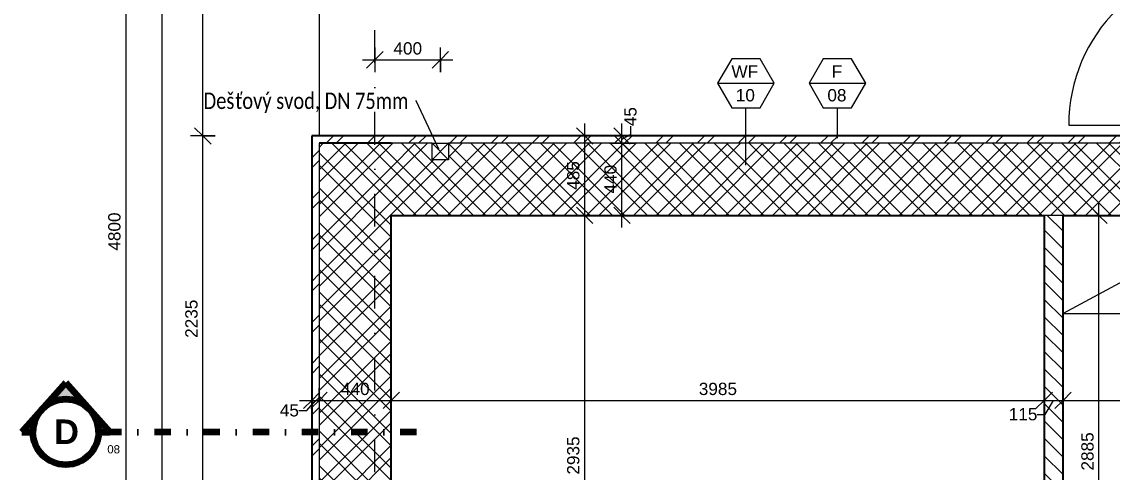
# Model space of a CAD drawing. Header units: millimetres. Extents: x -7705 to 38927, y -2985 to 72287.
# Drawn here: x -7556 to -902, y 64962 to 67712 of the extents above; entities that cross this region are included whole.
import ezdxf

# ---------------------------------------------------------------- set-up
doc = ezdxf.new("R2010")
doc.units = ezdxf.units.MM
for name, pattern in [('HA_DashDot_10mm-S3mm', [500, 200, -150, 0, -150]), ('HA_DashDot_2_2mm-S0_6mm', [110, 50, -30, 0, -30]), ('HA_DashDot_6mm-S2mm', [300, 100, -100, 0, -100])]:
    doc.linetypes.add(name, pattern=pattern)
for name, color, linetype, lineweight in [('A-____-____-DIMS', 9, 'Continuous', 5), ('A-____-____-DIMS-50', 9, 'Continuous', 5), ('A-DOOR-____-MCUT', 9, 'HA_DashDot_2_2mm-S0_6mm', 9), ('A-DOOR-____-OTLN', 9, 'Continuous', 9), ('A-DOOR-FRAM-MCUT', 9, 'Continuous', 9), ('A-FLOR-____-OTLN', 9, 'Continuous', 9), ('A-WALL-____-IDEN', 9, 'Continuous', 9), ('A-WALL-____-MCUT', 9, 'Continuous', 25), ('A-WALL-____-PATT', 9, 'Continuous', 25), ('G-____-____-SYMB', 9, 'Continuous', 5), ('G-____-____-TEXT', 9, 'Continuous', 5), ('I-FURN-____-OTLN', 9, 'Continuous', 9), ('I-WALL-____-MCUT', 9, 'Continuous', 25), ('M-HVAC-DUCT-OTLN', 9, 'Continuous', 9), ('S-GRID-____-OTLN', 9, 'Continuous', 5)]:
    doc.layers.add(name, color=color, linetype=linetype, lineweight=lineweight)
doc.styles.add('Arial_1', font='arial.ttf', dxfattribs={"height": 75})
doc.styles.add('Arial_3', font='arial.ttf', dxfattribs={"height": 50})
doc.styles.add('Arial_B_1', font='arialbd.ttf', dxfattribs={"height": 150})
doc.styles.add('Calibri_1', font='calibri.ttf', dxfattribs={"width": 0.8, "height": 100})
doc.dimstyles.new('Inner_Dimensions', dxfattribs={"dimscale": 304.8, "dimtxt": 76.519455, "dimasz": 0.328084, "dimexe": 0.246063, "dimexo": 0.0625, "dimgap": 0.032808, "dimtad": 1, "dimdec": 0, "dimzin": 0, "dimdsep": 46, "dimtxsty": 'Arial_1', "dimblk1": 'OBLIQUE', "dimblk2": 'OBLIQUE', "dimsah": 1, "dimcen": 0.09, "dimdle": 0.246063, "dimazin": 0, "dimtfac": 1, "dimtdec": 4, "dimtix": 1, "dimtmove": 0, "dimatfit": 3, "dimfxl": 0.246063, "dimfxlon": 1, "dimtvp": 1, "dimtolj": 1, "dimtzin": 0, "dimlwd": 9, "dimlwe": 9, "dimarcsym": 2})
doc.dimstyles.new('Inner_Dimensions_2', dxfattribs={"dimscale": 304.8, "dimtxt": 76.519455, "dimasz": 0.328084, "dimexe": 0.246063, "dimexo": 0.0625, "dimgap": 0.032808, "dimtad": 1, "dimdec": 0, "dimzin": 0, "dimdsep": 46, "dimtxsty": 'Arial_1', "dimblk1": 'OBLIQUE', "dimblk2": 'OBLIQUE', "dimsah": 1, "dimcen": 0.09, "dimdle": 0.246063, "dimazin": 0, "dimtfac": 1, "dimtdec": 4, "dimtix": 1, "dimtmove": 1, "dimatfit": 3, "dimfxl": 0.246063, "dimfxlon": 1, "dimtvp": 1, "dimtolj": 1, "dimtzin": 0, "dimlwd": 9, "dimlwe": 9, "dimarcsym": 2})
pattern_1 = [(45, (0, 0), (-106.06602, 106.06602), []), (45, (75, 0), (-106.06602, 106.06602), []), (315, (0, 0), (106.06602, 106.06602), []), (315, (75, 0), (106.06602, 106.06602), [])]
pattern_2 = [(45, (0, 0), (-125.7236, 125.7236), []), (45, (0, 190.5), (-125.7236, 125.7236), [])]

# ---------------------------------------------------------------- blocks, each defined once
blk = doc.blocks.new('HA_DR_Double_Swing_Solid_FrameButt - In_FAS_1600x2350_1000-1915407-DPS_1NP-D')
at = {"layer": 'A-DOOR-____-MCUT'}
for p, q in [((850, 220), (-850, 220)), ((-800, -70), (800, -70)), ((-800, -170), (800, -170)), ((850, -220), (-850, -220))]:
    blk.add_line(p, q, dxfattribs=at)
at = {"layer": 'A-DOOR-____-OTLN', "lineweight": 5}
for p, q in [((-774.1, -185), (-799.9, -170)), ((-713.5, -220), (-773.9, -185)), ((800, -1170), (800, -170)), ((-280.4, -470), (-713.3, -220))]:
    blk.add_line(p, q, dxfattribs=at)
for centre, radius, start, end in [((-800, -170), 600, 330, 360), ((800, -170), 1000, 180, 270)]:
    blk.add_arc(centre, radius, start, end, dxfattribs=at)
at = {"layer": 'A-DOOR-FRAM-MCUT'}
for p, q in [((-800, -70), (-850, -70)), ((-800, -170), (-800, -70)), ((850, -70), (800, -70)), ((800, -70), (800, -170)), ((-850, -170), (-800, -170)), ((800, -170), (850, -170))]:
    blk.add_line(p, q, dxfattribs=at)
blk = doc.blocks.new('NAB_Šatní_skříň_ADNS - 600x2000xšířka-1653405-DPS_1NP-D')
at = {"layer": 'I-FURN-____-OTLN'}
for p, q in [((0, 600), (1112.5, 0)), ((2224.9, 600), (0.1, 600)), ((1112.5, 0), (2225, 600))]:
    blk.add_line(p, q, dxfattribs=at)
blk = doc.blocks.new('DIMBLOCK5-DPS_1NP-D')
at = {"layer": 'A-____-____-DIMS-50', "lineweight": 9}
for p, q in [((-982.9, 66529.9), (-1032.9, 66579.9)), ((-982.9, 63644.9), (-982.9, 66604.9)), ((-1057.9, 66529.9), (-907.9, 66529.9)), ((-982.9, 66529.9), (-1057.9, 66529.9)), ((-982.9, 66529.9), (-932.9, 66479.9)), ((-982.9, 63644.9), (-1032.9, 63694.9)), ((-1057.9, 63644.9), (-907.9, 63644.9)), ((-982.9, 63644.9), (-1057.9, 63644.9)), ((-982.9, 63644.9), (-932.9, 63594.9))]:
    blk.add_line(p, q, dxfattribs=at)
at = {"layer": 'A-____-____-DIMS-50', "color": 0, "lineweight": 9, "insert": (-1090.3, 64972), "char_height": 75, "width": 276.883, "attachment_point": 1, "rotation": 90, "line_spacing_factor": 0.941778, "style": 'Arial_1'}
blk.add_mtext('2885', dxfattribs=at)
blk = doc.blocks.new('_Oblique')
at = {"color": 0, "linetype": 'ByBlock', "lineweight": -2}
blk.add_line((-0.5, -0.5), (0.5, 0.5), dxfattribs=at)
blk = doc.blocks.new('DIMBLOCK13-DPS_1NP-D')
at = {"layer": 'A-____-____-DIMS-50', "lineweight": 9}
for p, q in [((-4121.2, 66529.9), (-4171.2, 66579.9)), ((-4196.2, 66529.9), (-4046.2, 66529.9)), ((-4121.2, 66529.9), (-4196.2, 66529.9)), ((-4121.2, 63594.9), (-4121.2, 66529.9)), ((-4121.2, 66529.9), (-4071.2, 66479.9)), ((-4121.2, 63594.9), (-4171.2, 63644.9)), ((-4196.2, 63594.9), (-4046.2, 63594.9)), ((-4121.2, 63594.9), (-4196.2, 63594.9)), ((-4121.2, 63594.9), (-4071.2, 63544.9))]:
    blk.add_line(p, q, dxfattribs=at)
at = {"layer": 'A-____-____-DIMS-50', "color": 0, "lineweight": 9, "insert": (-4228.6, 64947), "char_height": 75, "width": 276.883, "attachment_point": 1, "rotation": 90, "line_spacing_factor": 0.941778, "style": 'Arial_1'}
blk.add_mtext('2935', dxfattribs=at)
blk = doc.blocks.new('DIMBLOCK14-DPS_1NP-D')
at = {"layer": 'A-____-____-DIMS-50', "lineweight": 9}
for p, q in [((-4121.2, 66529.9), (-4121.2, 67089.9)), ((-4196.2, 67014.9), (-4046.2, 67014.9)), ((-4121.2, 67014.9), (-4196.2, 67014.9)), ((-4121.2, 67014.9), (-4171.2, 67064.9)), ((-4121.2, 67014.9), (-4071.2, 66964.9)), ((-4121.2, 66529.9), (-4171.2, 66579.9)), ((-4196.2, 66529.9), (-4046.2, 66529.9)), ((-4121.2, 66529.9), (-4196.2, 66529.9)), ((-4121.2, 66529.9), (-4071.2, 66479.9))]:
    blk.add_line(p, q, dxfattribs=at)
at = {"layer": 'A-____-____-DIMS-50', "color": 0, "lineweight": 9, "insert": (-4228.6, 66685.9), "char_height": 75, "width": 207.662, "attachment_point": 1, "rotation": 90, "line_spacing_factor": 0.941778, "style": 'Arial_1'}
blk.add_mtext('485', dxfattribs=at)
blk = doc.blocks.new('DIMBLOCK85-DPS_1NP-D')
at = {"layer": 'A-____-____-DIMS-50', "lineweight": 9}
for p, q in [((-6376.4, 67014.9), (-6526.4, 67014.9)), ((-6451.4, 67014.9), (-6501.4, 67064.9)), ((-6451.4, 64779.9), (-6451.4, 67014.9)), ((-6451.4, 67014.9), (-6401.4, 66964.9)), ((-6451.4, 67014.9), (-6376.4, 67014.9)), ((-6451.4, 64779.9), (-6501.4, 64829.9)), ((-6376.4, 64779.9), (-6526.4, 64779.9)), ((-6451.4, 64779.9), (-6401.4, 64729.9)), ((-6451.4, 64779.9), (-6376.4, 64779.9))]:
    blk.add_line(p, q, dxfattribs=at)
at = {"layer": 'A-____-____-DIMS-50', "color": 0, "lineweight": 9, "insert": (-6558.8, 65782), "char_height": 75, "width": 276.883, "attachment_point": 1, "rotation": 90, "line_spacing_factor": 0.941778, "style": 'Arial_1'}
blk.add_mtext('2235', dxfattribs=at)
blk = doc.blocks.new('DIMBLOCK86-DPS_1NP-D')
at = {"layer": 'A-____-____-DIMS-50', "lineweight": 9}
for p, q in [((-6451.4, 67014.9), (-6451.4, 69289.9)), ((-6376.4, 69214.9), (-6526.4, 69214.9)), ((-6451.4, 69214.9), (-6501.4, 69264.9)), ((-6451.4, 69214.9), (-6401.4, 69164.9)), ((-6451.4, 69214.9), (-6376.4, 69214.9)), ((-6376.4, 67014.9), (-6526.4, 67014.9)), ((-6451.4, 67014.9), (-6501.4, 67064.9)), ((-6451.4, 67014.9), (-6401.4, 66964.9)), ((-6451.4, 67014.9), (-6376.4, 67014.9))]:
    blk.add_line(p, q, dxfattribs=at)
at = {"layer": 'A-____-____-DIMS-50', "color": 0, "lineweight": 9, "insert": (-6558.8, 67999.5), "char_height": 75, "width": 276.883, "attachment_point": 1, "rotation": 90, "line_spacing_factor": 0.941778, "style": 'Arial_1'}
blk.add_mtext('2200', dxfattribs=at)
blk = doc.blocks.new('Section - With Sheet Number-366786-DPS_1NP-D')
at = {"layer": 'G-____-____-SYMB'}
h = blk.add_hatch(color=256, dxfattribs=at)
edge = h.paths.add_edge_path()
edge.add_line((1.37, 0), (0, 0))
edge.add_arc((-4, 0), 4, 0, 180)
edge.add_line((-8, 0), (-9.37, 0))
edge.add_line((-9.37, 0), (-4, 6))
edge.add_line((-4, 6), (1.37, 0))
at = {"layer": 'G-____-____-SYMB', "lineweight": 100}
for p, q in [((-4, 6), (-9.37, 0)), ((1.37, 0), (-4, 6)), ((-9.37, 0), (-8, 0)), ((0, 0), (1.37, 0))]:
    blk.add_line(p, q, dxfattribs=at)
blk.add_circle((-4, 0), 4, dxfattribs=at)
blk.add_arc((-4, 0), 4, 0, 180, dxfattribs=at)
blk = doc.blocks.new('DIMBLOCK221-DPS_1NP-D')
at = {"layer": 'A-____-____-DIMS-50', "lineweight": 9}
for p, q in [((-6701.4, 69289.9), (-6701.4, 56719.9)), ((-6626.4, 69214.9), (-6776.4, 69214.9)), ((-6701.4, 69214.9), (-6751.4, 69264.9)), ((-6701.4, 69214.9), (-6651.4, 69164.9)), ((-6701.4, 69214.9), (-6626.4, 69214.9)), ((-6701.4, 56794.9), (-6751.4, 56844.9)), ((-6626.4, 56794.9), (-6776.4, 56794.9)), ((-6701.4, 56794.9), (-6651.4, 56744.9)), ((-6701.4, 56794.9), (-6626.4, 56794.9))]:
    blk.add_line(p, q, dxfattribs=at)
at = {"layer": 'A-____-____-DIMS-50', "color": 0, "lineweight": 9, "insert": (-6808.8, 62860.7), "char_height": 75, "width": 346.103, "attachment_point": 1, "rotation": 90, "line_spacing_factor": 0.941778, "style": 'Arial_1'}
blk.add_mtext('12420', dxfattribs=at)
blk = doc.blocks.new('DIMBLOCK238-DPS_1NP-D')
at = {"layer": 'A-____-____-DIMS-50', "lineweight": 9}
for p, q in [((-5401.8, 67554.6), (-5401.8, 67404.6)), ((-5401.8, 67479.6), (-5401.8, 67554.6)), ((-5001.8, 67404.6), (-5001.8, 67554.6)), ((-5476.8, 67479.6), (-4926.8, 67479.6)), ((-5401.8, 67479.6), (-5451.8, 67429.6)), ((-5401.8, 67479.6), (-5351.8, 67529.6)), ((-5001.8, 67479.6), (-5051.8, 67429.6)), ((-5001.8, 67479.6), (-4951.8, 67529.6)), ((-5001.8, 67479.6), (-5001.8, 67404.6))]:
    blk.add_line(p, q, dxfattribs=at)
at = {"layer": 'A-____-____-DIMS-50', "color": 0, "lineweight": 9, "insert": (-5288.3, 67587), "char_height": 75, "width": 207.662, "attachment_point": 1, "line_spacing_factor": 0.941778, "style": 'Arial_1'}
blk.add_mtext('400', dxfattribs=at)
blk = doc.blocks.new('DIMBLOCK247-DPS_1NP-D')
at = {"layer": 'A-____-____-DIMS-50', "lineweight": 9}
for p, q in [((-6921.6, 68829.9), (-6971.6, 68879.9)), ((-6921.6, 68904.9), (-6921.6, 64029.9)), ((-6846.6, 68829.9), (-6996.6, 68829.9)), ((-6921.6, 68829.9), (-6871.6, 68779.9)), ((-6921.6, 68829.9), (-6846.6, 68829.9)), ((-6846.6, 64029.9), (-6996.6, 64029.9)), ((-6921.6, 64029.9), (-6971.6, 64079.9)), ((-6921.6, 64029.9), (-6871.6, 63979.9)), ((-6921.6, 64029.9), (-6846.6, 64029.9))]:
    blk.add_line(p, q, dxfattribs=at)
at = {"layer": 'A-____-____-DIMS-50', "color": 0, "lineweight": 9, "insert": (-7029, 66314.5), "char_height": 75, "width": 276.883, "attachment_point": 1, "rotation": 90, "line_spacing_factor": 0.941778, "style": 'Arial_1'}
blk.add_mtext('4800', dxfattribs=at)
blk = doc.blocks.new('HA_TAG_WA_Partitions - Group _ Type Mark-556634-DPS_1NP-D')
at = {"layer": 'A-WALL-____-IDEN'}
for p, q in [((-1.73, 3), (-3.46, 0)), ((1.73, 3), (-1.73, 3)), ((3.46, 0), (1.73, 3)), ((-3.46, 0), (3.46, 0)), ((-3.46, 0), (-1.73, -3)), ((1.73, -3), (3.46, 0)), ((-1.73, -3), (1.73, -3))]:
    blk.add_line(p, q, dxfattribs=at)
blk = doc.blocks.new('DIMBLOCK301-DPS_1NP-D')
at = {"layer": 'A-____-____-DIMS-50', "lineweight": 9}
for p, q in [((-3893.9, 66969.9), (-3943.9, 67019.9)), ((-3968.9, 66969.9), (-3818.9, 66969.9)), ((-3893.9, 66969.9), (-3968.9, 66969.9)), ((-3893.9, 66454.9), (-3893.9, 66969.9)), ((-3893.9, 66969.9), (-3843.9, 66919.9)), ((-3893.9, 66529.9), (-3943.9, 66579.9)), ((-3968.9, 66529.9), (-3818.9, 66529.9)), ((-3893.9, 66529.9), (-3968.9, 66529.9)), ((-3893.9, 66529.9), (-3843.9, 66479.9))]:
    blk.add_line(p, q, dxfattribs=at)
at = {"layer": 'A-____-____-DIMS-50', "color": 0, "lineweight": 9, "insert": (-4001.2, 66663.4), "char_height": 75, "width": 207.662, "attachment_point": 1, "rotation": 90, "line_spacing_factor": 0.941778, "style": 'Arial_1'}
blk.add_mtext('440', dxfattribs=at)
blk = doc.blocks.new('DIMBLOCK302-DPS_1NP-D')
at = {"layer": 'A-____-____-DIMS-50', "lineweight": 9}
for p, q in [((-3893.9, 66969.9), (-3893.9, 67089.9)), ((-3968.9, 67014.9), (-3818.9, 67014.9)), ((-3893.9, 67014.9), (-3968.9, 67014.9)), ((-3893.9, 67014.9), (-3943.9, 67064.9)), ((-3893.9, 66969.9), (-3943.9, 67019.9)), ((-3841.4, 67024.3), (-3893.9, 66992.4)), ((-3893.9, 67014.9), (-3843.9, 66964.9)), ((-3841.4, 67074.3), (-3841.4, 67024.3)), ((-3968.9, 66969.9), (-3818.9, 66969.9)), ((-3893.9, 66969.9), (-3968.9, 66969.9)), ((-3893.9, 66969.9), (-3843.9, 66919.9))]:
    blk.add_line(p, q, dxfattribs=at)
at = {"layer": 'A-____-____-DIMS-50', "color": 0, "lineweight": 9, "insert": (-3879.9, 67074.3), "char_height": 75, "width": 138.441, "attachment_point": 1, "rotation": 90, "line_spacing_factor": 0.941778, "style": 'Arial_1'}
blk.add_mtext('45', dxfattribs=at)
blk = doc.blocks.new('DIMBLOCK303-DPS_1NP-D')
at = {"layer": 'A-____-____-DIMS-50', "lineweight": 9}
for p, q in [((-5786.8, 65475.4), (-5786.8, 65325.4)), ((-5786.8, 65400.4), (-5786.8, 65475.4)), ((-5786.8, 65400.4), (-5736.8, 65450.4)), ((-5741.8, 65475.4), (-5741.8, 65325.4)), ((-5741.8, 65400.4), (-5741.8, 65475.4)), ((-5741.8, 65400.4), (-5691.8, 65450.4)), ((-5861.8, 65400.4), (-5741.8, 65400.4)), ((-5786.8, 65400.4), (-5836.8, 65350.4)), ((-5816.3, 65338.6), (-5764.3, 65400.4)), ((-5741.8, 65400.4), (-5791.8, 65350.4)), ((-5866.3, 65338.6), (-5816.3, 65338.6))]:
    blk.add_line(p, q, dxfattribs=at)
at = {"layer": 'A-____-____-DIMS-50', "color": 0, "lineweight": 9, "insert": (-5981.7, 65377.1), "char_height": 75, "width": 138.441, "attachment_point": 1, "line_spacing_factor": 0.941778, "style": 'Arial_1'}
blk.add_mtext('45', dxfattribs=at)
blk = doc.blocks.new('DIMBLOCK304-DPS_1NP-D')
at = {"layer": 'A-____-____-DIMS-50', "lineweight": 9}
for p, q in [((-5741.8, 65475.4), (-5741.8, 65325.4)), ((-5741.8, 65400.4), (-5741.8, 65475.4)), ((-5741.8, 65400.4), (-5691.8, 65450.4)), ((-5301.8, 65475.4), (-5301.8, 65325.4)), ((-5301.8, 65400.4), (-5301.8, 65475.4)), ((-5301.8, 65400.4), (-5251.8, 65450.4)), ((-5741.8, 65400.4), (-5791.8, 65350.4)), ((-5741.8, 65400.4), (-5226.8, 65400.4)), ((-5301.8, 65400.4), (-5351.8, 65350.4))]:
    blk.add_line(p, q, dxfattribs=at)
at = {"layer": 'A-____-____-DIMS-50', "color": 0, "lineweight": 9, "insert": (-5608.3, 65507.8), "char_height": 75, "width": 207.662, "attachment_point": 1, "line_spacing_factor": 0.941778, "style": 'Arial_1'}
blk.add_mtext('440', dxfattribs=at)
blk = doc.blocks.new('DIMBLOCK311-DPS_1NP-D')
at = {"layer": 'A-____-____-DIMS-50', "lineweight": 9}
for p, q in [((-5301.8, 65475.4), (-5301.8, 65325.4)), ((-5301.8, 65400.4), (-5301.8, 65475.4)), ((-5301.8, 65400.4), (-5251.8, 65450.4)), ((-1316.8, 65475.4), (-1316.8, 65325.4)), ((-1316.8, 65400.4), (-1316.8, 65475.4)), ((-1316.8, 65400.4), (-1266.8, 65450.4)), ((-5376.8, 65400.4), (-1316.8, 65400.4)), ((-5301.8, 65400.4), (-5351.8, 65350.4)), ((-1316.8, 65400.4), (-1366.8, 65350.4))]:
    blk.add_line(p, q, dxfattribs=at)
at = {"layer": 'A-____-____-DIMS-50', "color": 0, "lineweight": 9, "insert": (-3424.7, 65507.8), "char_height": 75, "width": 276.883, "attachment_point": 1, "line_spacing_factor": 0.941778, "style": 'Arial_1'}
blk.add_mtext('3985', dxfattribs=at)
blk = doc.blocks.new('DIMBLOCK312-DPS_1NP-D')
at = {"layer": 'A-____-____-DIMS-50', "lineweight": 9}
for p, q in [((-1316.8, 65475.4), (-1316.8, 65325.4)), ((-1316.8, 65400.4), (-1316.8, 65475.4)), ((-1316.8, 65400.4), (-1266.8, 65450.4)), ((-1201.8, 65475.4), (-1201.8, 65325.4)), ((-1201.8, 65400.4), (-1201.8, 65475.4)), ((-1201.8, 65400.4), (-1151.8, 65450.4)), ((-1316.8, 65400.4), (-1366.8, 65350.4)), ((-1316.8, 65400.4), (-1201.8, 65400.4)), ((-1310.1, 65315), (-1259.3, 65400.4)), ((-1201.8, 65400.4), (-1251.8, 65350.4)), ((-1360.1, 65315), (-1310.1, 65315))]:
    blk.add_line(p, q, dxfattribs=at)
at = {"layer": 'A-____-____-DIMS-50', "color": 0, "lineweight": 9, "insert": (-1533.2, 65353.5), "char_height": 75, "width": 207.662, "attachment_point": 1, "line_spacing_factor": 0.941778, "style": 'Arial_1'}
blk.add_mtext('115', dxfattribs=at)
blk = doc.blocks.new('DIMBLOCK313-DPS_1NP-D')
at = {"layer": 'A-____-____-DIMS-50', "lineweight": 9}
for p, q in [((-1201.8, 65475.4), (-1201.8, 65325.4)), ((-1201.8, 65400.4), (-1201.8, 65475.4)), ((-1201.8, 65400.4), (-1151.8, 65450.4)), ((1023.2, 65475.4), (1023.2, 65325.4)), ((1023.2, 65400.4), (1023.2, 65475.4)), ((1023.2, 65400.4), (1073.2, 65450.4)), ((-1201.8, 65400.4), (-1251.8, 65350.4)), ((-1201.8, 65400.4), (1023.2, 65400.4)), ((1023.2, 65400.4), (973.2, 65350.4))]:
    blk.add_line(p, q, dxfattribs=at)
at = {"layer": 'A-____-____-DIMS-50', "color": 0, "lineweight": 9, "insert": (-204.7, 65507.8), "char_height": 75, "width": 276.883, "attachment_point": 1, "line_spacing_factor": 0.941778, "style": 'Arial_1'}
blk.add_mtext('2225', dxfattribs=at)

msp = doc.modelspace()

# ---------------------------------------------------------------- hatches: boundary and pattern name
at = {"layer": 'A-WALL-____-PATT', "lineweight": 5}
h = msp.add_hatch(dxfattribs=at)
h.set_pattern_fill('FP_4', color=256, style=0, pattern_type=2)
h.set_pattern_definition(pattern_2)
h.paths.add_polyline_path([(-5741.8, 56839.9), (-5741.8, 58404.9), (-5786.8, 58404.9), (-5786.8, 56839.9)])
h.paths.add_polyline_path([(-5786.8, 59404.9), (-5741.8, 59404.9), (-5741.8, 61029.9), (-5786.8, 61029.9), (-5786.8, 60864.8)])
h.paths.add_polyline_path([(-5741.8, 61654.9), (-5741.8, 63779.9), (-5786.8, 63779.9), (-5786.8, 61654.9)])
h.paths.add_polyline_path([(-5786.8, 64779.9), (-5741.8, 64779.9), (-5741.8, 67014.9), (-5786.8, 67014.9), (-5786.8, 64782)])
h = msp.add_hatch(dxfattribs=at)
h.set_pattern_fill('FP_4', color=256, style=0, pattern_type=2)
h.set_pattern_definition(pattern_2)
h.paths.add_polyline_path([(-5051.8, 66969.9), (-216.8, 66969.9), (-216.8, 67014.9), (-5741.8, 67014.9), (-5741.8, 66969.9), (-5301.8, 66969.9)])
h = msp.add_hatch(dxfattribs=at)
h.set_pattern_fill('FP_1', color=256, style=0, pattern_type=2)
h.set_pattern_definition(pattern_1)
h.paths.add_polyline_path([(-5741.8, 57279.9), (-5301.8, 57279.9), (-5301.8, 58404.9), (-5741.8, 58404.9)])
h.paths.add_polyline_path([(-5301.8, 59404.9), (-5301.8, 61029.9), (-5741.8, 61029.9), (-5741.8, 59404.9)])
h.paths.add_polyline_path([(-5521.8, 61654.9), (-5301.8, 61654.9), (-5301.8, 63779.9), (-5741.8, 63779.9), (-5741.8, 61654.9), (-5546.8, 61654.9)])
h.paths.add_polyline_path([(-5741.8, 64779.9), (-5301.8, 64779.9), (-5301.8, 66969.9), (-5741.8, 66969.9), (-5741.8, 64782)])
h = msp.add_hatch(dxfattribs=at)
h.set_pattern_fill('FP_1', color=256, style=0, pattern_type=2)
h.set_pattern_definition(pattern_1)
h.paths.add_polyline_path([(-2964.2, 66529.9), (-216.8, 66529.9), (-216.8, 66969.9), (-4951.8, 66969.9), (-4951.8, 66869.9), (-5051.8, 66869.9), (-5051.8, 66969.9), (-5301.8, 66969.9), (-5301.8, 66529.9)])
h = msp.add_hatch(dxfattribs=at)
h.set_pattern_fill('FP_3', color=256, style=0, pattern_type=2)
h.set_pattern_definition([(135, (0, 0), (-53.03301, -53.03301), [])])
h.paths.add_polyline_path([(-1201.8, 63529.9), (-1201.8, 63774.9), (-1316.8, 63774.9), (-1316.8, 63529.9)])
h.paths.add_polyline_path([(-1316.8, 64674.9), (-1201.8, 64674.9), (-1201.8, 66529.9), (-1316.8, 66529.9), (-1316.8, 64782)])

# ---------------------------------------------------------------- linework, layer by layer
at = {"layer": 'A-FLOR-____-OTLN'}
msp.add_line((-5741.8, 69169.9), (-5741.8, 67014.9), dxfattribs=at)
at = {"layer": 'A-WALL-____-IDEN'}
for p, q in [((-3137.5, 66835.5), (-3137.5, 67186.4)), ((-2578.5, 67002), (-2578.5, 67186.4))]:
    msp.add_line(p, q, dxfattribs=at)
at = {"layer": 'A-WALL-____-MCUT'}
for p, q in [((-5786.8, 67014.9), (-5786.8, 64779.9)), ((-261.8, 67014.9), (-5786.8, 67014.9)), ((-5301.8, 66969.9), (-5741.8, 66969.9)), ((-5301.8, 64779.9), (-5301.8, 66529.9)), ((-5301.8, 66529.9), (-1316.8, 66529.9)), ((-1201.8, 66529.9), (-89.4, 66529.9))]:
    msp.add_line(p, q, dxfattribs=at)
at = {"layer": 'A-WALL-____-MCUT', "lineweight": 9}
for p, q in [((-5741.8, 66969.9), (-5741.8, 64779.9)), ((-5051.8, 66969.9), (-5301.8, 66969.9)), ((-216.8, 66969.9), (-4951.8, 66969.9)), ((-1201.8, 66529.9), (-1316.8, 66529.9))]:
    msp.add_line(p, q, dxfattribs=at)
at = {"layer": 'G-____-____-SYMB', "linetype": 'HA_DashDot_6mm-S2mm', "lineweight": 100}
msp.add_line((-5147, 65207), (-7088, 65207), dxfattribs=at)
at = {"layer": 'G-____-____-TEXT', "color": 250, "lineweight": 9}
for p, q in [((-5149, 67229.3), (-5151.8, 67229.3)), ((-5011.2, 66934.3), (-5149, 67229.3))]:
    msp.add_line(p, q, dxfattribs=at)
at = {"layer": 'I-WALL-____-MCUT'}
for p, q in [((-1316.8, 66529.9), (-1316.8, 64850)), ((-1201.8, 64850), (-1201.8, 66529.9))]:
    msp.add_line(p, q, dxfattribs=at)
at = {"layer": 'M-HVAC-DUCT-OTLN', "lineweight": 5}
for p, q in [((-5051.8, 66969.9), (-4951.8, 66869.9)), ((-5051.8, 66869.9), (-4951.8, 66969.9)), ((-5051.8, 66969.9), (-4951.8, 66969.9)), ((-5051.8, 66869.9), (-5051.8, 66969.9)), ((-4951.8, 66969.9), (-4951.8, 66869.9)), ((-4951.8, 66869.9), (-5051.8, 66869.9))]:
    msp.add_line(p, q, dxfattribs=at)
at = {"layer": 'S-GRID-____-OTLN', "linetype": 'HA_DashDot_10mm-S3mm', "lineweight": 9}
msp.add_line((-5401.8, 54959.1), (-5401.8, 70686.8), dxfattribs=at)

# ---------------------------------------------------------------- block references
at = {"layer": 'A-DOOR-____-OTLN', "rotation": 270}
msp.add_blockref('HA_DR_Double_Swing_Solid_FrameButt - In_FAS_1600x2350_1000-1915407-DPS_1NP-D', (3.2, 67879.9), dxfattribs=at)
at = {"layer": 'A-WALL-____-IDEN', "xscale": 49.99999999999998, "yscale": 49.99999999999998, "zscale": 49.99999999999998}
for p in [(-3137.5, 67336.4), (-2578.5, 67336.4)]:
    msp.add_blockref('HA_TAG_WA_Partitions - Group _ Type Mark-556634-DPS_1NP-D', p, dxfattribs=at)
at = {"layer": 'G-____-____-SYMB', "lineweight": 100, "xscale": 49.99999999999998, "yscale": 49.99999999999998, "zscale": 49.99999999999998}
msp.add_blockref('Section - With Sheet Number-366786-DPS_1NP-D', (-7088, 65207), dxfattribs=at)
at = {"layer": 'I-FURN-____-OTLN', "rotation": 180}
msp.add_blockref('NAB_Šatní_skříň_ADNS - 600x2000xšířka-1653405-DPS_1NP-D', (1023.2, 66529.9), dxfattribs=at)

# ---------------------------------------------------------------- texts
at = {"layer": 'A-WALL-____-IDEN', "lineweight": 5, "char_height": 75, "attachment_point": 1, "style": 'Arial_1'}
for s, insert, width in [('WF', (-3225.4, 67445.3), 208.439), ('F', (-2613.5, 67445.3), 80.169), ('10', (-3198.9, 67300.8), 144.304), ('08', (-2640, 67300.8), 144.304)]:
    msp.add_mtext(s, dxfattribs=dict(at, insert=insert, width=width))
at = {"layer": 'G-____-____-SYMB', "attachment_point": 1}
for s, insert, char_height, width, style in [('\\fArial|b1|i0|c0|p34|;D', (-7358.7, 65283.6), 150, 184.388, 'Arial_B_1'), ('08', (-7034.5, 65126.6), 50, 96.202, 'Arial_3')]:
    msp.add_mtext(s, dxfattribs=dict(at, insert=insert, char_height=char_height, width=width, style=style))
at = {"layer": 'G-____-____-TEXT', "color": 7, "lineweight": 9, "char_height": 100, "attachment_point": 1, "style": 'Calibri_1'}
for s, insert, width in [('Deš', (-6446.8, 67279.3), 234.093), ('ťový svod, DN 75mm', (-6253.6, 67279.3), 1305.147)]:
    msp.add_mtext(s, dxfattribs=dict(at, insert=insert, width=width))

# ---------------------------------------------------------------- dimensions: what is measured, and where the dimension line sits
at = {"layer": 'A-____-____-DIMS', "lineweight": 9}
for base, p1, p2, override, picture, middle in [((-6701.4, 56794.9), (-6626.4, 69214.9), (-6626.4, 56794.9), {"dimpost": '<>', "dimfxl": 12419.999998}, 'DIMBLOCK221-DPS_1NP-D', (-6749.7, 63004.9)), ((-6451.4, 69214.9), (-6376.4, 67014.9), (-6376.4, 69214.9), {"dimpost": '<>', "dimfxl": 2199.999998}, 'DIMBLOCK86-DPS_1NP-D', (-6499.7, 68114.9)), ((-6921.6, 64029.9), (-6846.6, 68829.9), (-6846.6, 64029.9), {"dimpost": '<>', "dimfxl": 4799.999999}, 'DIMBLOCK247-DPS_1NP-D', (-6969.9, 66429.9)), ((-4121.2, 67014.9), (-4196.2, 66529.9), (-4196.2, 67014.9), {"dimpost": '<>', "dimfxl": 485}, 'DIMBLOCK14-DPS_1NP-D', (-4169.5, 66772.4)), ((-6451.4, 67014.9), (-6376.4, 64779.9), (-6376.4, 67014.9), {"dimpost": '<>', "dimfxl": 2235}, 'DIMBLOCK85-DPS_1NP-D', (-6499.7, 65897.4)), ((-3893.9, 66969.9), (-3968.9, 66529.9), (-3968.9, 66969.9), {"dimpost": '<>', "dimfxl": 440}, 'DIMBLOCK301-DPS_1NP-D', (-3942.2, 66749.9)), ((-4121.2, 66529.9), (-4196.2, 63594.9), (-4196.2, 66529.9), {"dimpost": '<>', "dimfxl": 2935.000001}, 'DIMBLOCK13-DPS_1NP-D', (-4169.6, 65062.4)), ((-982.9, 66529.9), (-1057.9, 63644.9), (-1057.9, 66529.9), {"dimpost": '<>', "dimfxl": 2885}, 'DIMBLOCK5-DPS_1NP-D', (-1031.2, 65087.4))]:
    dim = msp.add_linear_dim(base=base, p1=p1, p2=p2, angle=90, dimstyle='Inner_Dimensions', override=override, dxfattribs=at)
    dim.commit()
    dim.dimension.update_dxf_attribs({"geometry": picture, "text_midpoint": middle})
for base, p1, p2, override, picture, middle in [((-5001.8, 67479.6), (-5401.8, 67554.6), (-5001.8, 67404.6), {"dimpost": '<>', "dimfxl": 427.200187}, 'DIMBLOCK238-DPS_1NP-D', (-5201.8, 67527.9)), ((-5301.8, 65400.4), (-5741.8, 65475.4), (-5301.8, 65475.4), {"dimpost": '<>', "dimfxl": 440}, 'DIMBLOCK304-DPS_1NP-D', (-5521.8, 65448.7)), ((-1316.8, 65400.4), (-5301.8, 65475.4), (-1316.8, 65475.4), {"dimpost": '<>', "dimfxl": 3985}, 'DIMBLOCK311-DPS_1NP-D', (-3309.3, 65448.8)), ((1023.2, 65400.4), (-1201.8, 65475.4), (1023.2, 65475.4), {"dimpost": '<>', "dimfxl": 2225}, 'DIMBLOCK313-DPS_1NP-D', (-89.3, 65448.7))]:
    dim = msp.add_linear_dim(base=base, p1=p1, p2=p2, dimstyle='Inner_Dimensions', override=override, dxfattribs=at)
    dim.commit()
    dim.dimension.update_dxf_attribs({"geometry": picture, "text_midpoint": middle})
dim = msp.add_linear_dim(base=(-3893.9, 67014.9), p1=(-3968.9, 66969.9), p2=(-3968.9, 67014.9), angle=90, dimstyle='Inner_Dimensions_2', override={"dimpost": '<>', "dimfxl": 45}, dxfattribs=at)
dim.commit()
dim.dimension.update_dxf_attribs({"geometry": 'DIMBLOCK302-DPS_1NP-D', "text_midpoint": (-3829.9, 67143.6), "dimtype": 160, "text_rotation": 90})
for base, p1, p2, override, picture, middle in [((-5741.8, 65400.4), (-5786.8, 65475.4), (-5741.8, 65475.4), {"dimpost": '<>', "dimfxl": 45}, 'DIMBLOCK303-DPS_1NP-D', (-5912.5, 65327.1)), ((-1201.8, 65400.4), (-1316.8, 65475.4), (-1201.8, 65475.4), {"dimpost": '<>', "dimfxl": 115}, 'DIMBLOCK312-DPS_1NP-D', (-1429.4, 65303.5))]:
    dim = msp.add_linear_dim(base=base, p1=p1, p2=p2, dimstyle='Inner_Dimensions_2', override=override, dxfattribs=at)
    dim.commit()
    dim.dimension.update_dxf_attribs({"geometry": picture, "text_midpoint": middle, "dimtype": 160})

doc.saveas('drawing.dxf')
